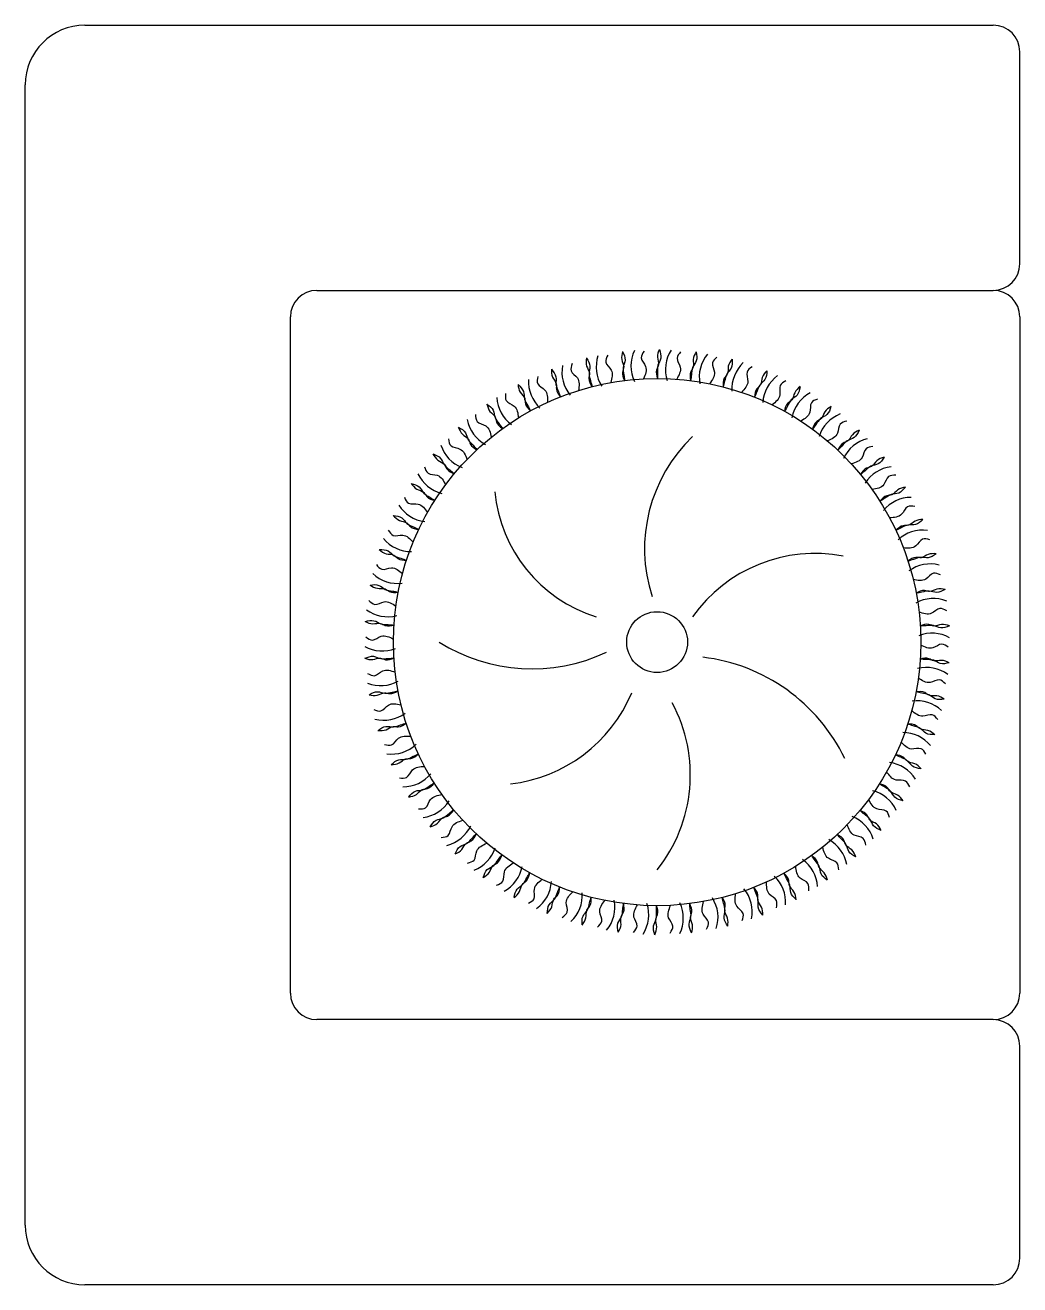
# Model space of a CAD drawing. Header units: millimetres. Extents: x -30782 to 40110, y 35885 to 73818.
# Drawn here: x -15268 to -14518, y 55370 to 56320 of the extents above; entities that cross this region are included whole.
import ezdxf

# ---------------------------------------------------------------- set-up
doc = ezdxf.new("R2010")
doc.units = ezdxf.units.MM

# ---------------------------------------------------------------- blocks, each defined once
blk = doc.blocks.new('A$C53D8033F')
for p, q in [((45, 1033.91, -685.71), (730, 1033.91, -685.71)), ((750, 853.91, -685.71), (750, 1013.91, -685.71)), ((0, 128.91, -685.71), (0, 988.91, -685.71)), ((220, 833.91, -685.71), (730, 833.91, -685.71)), ((200, 303.91, -685.71), (200, 813.91, -685.71)), ((750, 813.91, -685.71), (750, 303.91, -685.71)), ((730, 283.91, -685.71), (220, 283.91, -685.71)), ((750, 103.91, -685.71), (750, 263.91, -685.71)), ((730, 83.91, -685.71), (45, 83.91, -685.71))]:
    blk.add_line(p, q)
for radius in [198.8, 22.94]:
    blk.add_circle((476.5, 568.65, -685.71), radius)
for centre, radius, start, end in [((45, 988.91, -685.71), 45, 90, 180), ((730, 1013.91, -685.71), 20, 0, 90), ((730, 853.91, -685.71), 20, 270, 0), ((220, 813.91, -685.71), 20, 90, 180), ((730, 813.91, -685.71), 20, 0, 90), ((483.84, 776.9, -685.71), 27.11, 154.63169, 205.36831), ((509.89, 774.34, -685.71), 27.11, 147.43169, 198.16831), ((457.68, 776.18, -685.71), 27.11, 161.83169, 212.56831), ((535.4, 768.54, -685.71), 27.11, 140.23169, 190.96831), ((559.99, 759.58, -685.71), 27.11, 133.03169, 183.76831), ((431.82, 772.19, -685.71), 27.11, 169.03169, 219.76831), ((583.26, 747.61, -685.71), 27.11, 125.83169, 176.56831), ((406.66, 764.98, -685.71), 27.11, 176.23169, 226.96831), ((382.61, 754.68, -685.71), 27.11, 183.43169, 234.16831), ((604.85, 732.82, -685.71), 27.11, 118.63169, 169.36831), ((360.03, 741.45, -685.71), 27.11, 190.63169, 241.36831), ((624.41, 715.44, -685.71), 27.11, 111.43169, 162.16831), ((584.09, 638.94, -685.71), 117.06, 133.6679, 197.87122), ((641.64, 695.74, -685.71), 27.11, 104.23169, 154.96831), ((339.29, 725.49, -685.71), 27.11, 197.83169, 248.56831), ((320.72, 707.05, -685.71), 27.11, 205.03169, 255.76831), ((656.27, 674.04, -685.71), 27.11, 97.03169, 147.76831), ((463.05, 692.18, -685.71), 109.36, 185.29092, 252.74967), ((668.06, 650.68, -685.71), 27.11, 89.83169, 140.56831), ((304.6, 686.44, -685.71), 27.11, 212.23169, 262.96831), ((291.19, 663.96, -685.71), 27.11, 219.43169, 270.16831), ((676.83, 626.02, -685.71), 27.11, 82.63169, 133.36831), ((595.83, 521.95, -685.71), 113.57, 79.35144, 144.59886), ((682.44, 600.46, -685.71), 27.11, 75.43169, 126.16831), ((280.71, 639.99, -685.71), 27.11, 226.63169, 277.36831), ((684.81, 574.4, -685.71), 27.11, 68.23169, 118.96831), ((273.31, 614.88, -685.71), 27.11, 233.83169, 284.56831), ((683.88, 548.25, -685.71), 27.11, 61.03169, 111.76831), ((269.12, 589.05, -685.71), 27.11, 241.03169, 291.76831), ((382.2, 680.55, -685.71), 132.04, 237.9414, 295.13068), ((495.06, 421.78, -685.71), 136.34, 25.66288, 83.32625), ((679.69, 522.41, -685.71), 27.11, 53.83169, 104.56831), ((268.2, 562.9, -685.71), 27.11, 248.23169, 298.96831), ((352.88, 574.32, -685.71), 113.34, 276.58188, 337.23451), ((386.47, 468.54, -685.71), 115.1, 321.45659, 28.14162), ((672.29, 497.31, -685.71), 27.11, 46.63169, 97.36831), ((270.56, 536.84, -685.71), 27.11, 255.43169, 306.16831), ((661.81, 473.34, -685.71), 27.11, 39.43169, 90.16831), ((276.17, 511.28, -685.71), 27.11, 262.63169, 313.36831), ((648.4, 450.86, -685.71), 27.11, 32.23169, 82.96831), ((284.94, 486.62, -685.71), 27.11, 269.83169, 320.56831), ((632.28, 430.25, -685.71), 27.11, 25.03169, 75.76831), ((296.73, 463.26, -685.71), 27.11, 277.03169, 327.76831), ((613.71, 411.81, -685.71), 27.11, 17.83169, 68.56831), ((311.36, 441.56, -685.71), 27.11, 284.23169, 334.96831), ((592.97, 395.85, -685.71), 27.11, 10.63169, 61.36831), ((328.59, 421.86, -685.71), 27.11, 291.43169, 342.16831), ((348.15, 404.48, -685.71), 27.11, 298.63169, 349.36831), ((570.39, 382.62, -685.71), 27.11, 3.43169, 54.16831), ((546.34, 372.32, -685.71), 27.11, 356.23169, 46.96831), ((369.74, 389.69, -685.71), 27.11, 305.83169, 356.56831), ((521.18, 365.11, -685.71), 27.11, 349.03169, 39.76831), ((393.01, 377.72, -685.71), 27.11, 313.03169, 3.76831), ((417.6, 368.76, -685.71), 27.11, 320.23169, 10.96831), ((443.12, 362.96, -685.71), 27.11, 327.43169, 18.16831), ((469.16, 360.4, -685.71), 27.11, 334.63169, 25.36831), ((495.32, 361.12, -685.71), 27.11, 341.83169, 32.56831), ((220, 303.91, -685.71), 20, 180, 270), ((730, 303.91, -685.71), 20, 270, 0), ((730, 263.91, -685.71), 20, 0, 90), ((45, 128.91, -685.71), 45, 180, 270), ((730, 103.91, -685.71), 20, 270, 0)]:
    blk.add_arc(centre, radius, start, end)
for points in [[(478.19, 789.44, -685.71), (476.8, 783.45, -685.71), (477.49, 777.69, -685.71), (476.11, 774.01, -685.71), (476.8, 767.45, -685.71)], [(478.19, 789.36, -685.71), (479.21, 782.73, -685.71), (477.15, 777.42, -685.71), (476.91, 771.88, -685.71), (476.85, 767.45, -685.71)], [(423.22, 782.92, -685.71), (423.37, 776.78, -685.71), (425.48, 771.37, -685.71), (425.05, 767.46, -685.71), (427.35, 761.28, -685.71)], [(423.25, 782.84, -685.71), (425.89, 776.68, -685.71), (425.21, 771.02, -685.71), (426.36, 765.59, -685.71), (427.4, 761.29, -685.71)], [(439.24, 785.09, -685.71), (437.81, 779.81, -685.71), (441.82, 773.81, -685.71), (441.51, 764.34, -685.71)], [(450.5, 787.91, -685.71), (449.88, 781.8, -685.71), (451.29, 776.17, -685.71), (450.38, 772.34, -685.71), (451.88, 765.92, -685.71)], [(450.52, 787.83, -685.71), (452.36, 781.38, -685.71), (450.98, 775.85, -685.71), (451.44, 770.32, -685.71), (451.93, 765.92, -685.71)], [(466.66, 788.06, -685.71), (464.58, 782.99, -685.71), (467.81, 776.54, -685.71), (466.32, 767.19, -685.71)], [(494.23, 787.56, -685.71), (491.54, 782.79, -685.71), (493.93, 775.99, -685.71), (491.28, 766.9, -685.71)], [(505.84, 787.49, -685.71), (503.72, 781.72, -685.71), (503.69, 775.92, -685.71), (501.85, 772.44, -685.71), (501.72, 765.84, -685.71)], [(505.84, 787.4, -685.71), (506.02, 780.7, -685.71), (503.31, 775.69, -685.71), (502.38, 770.22, -685.71), (501.77, 765.84, -685.71)], [(521.53, 783.61, -685.71), (518.26, 779.22, -685.71), (519.78, 772.17, -685.71), (516.01, 763.48, -685.71)], [(533.04, 782.08, -685.71), (530.21, 776.63, -685.71), (529.45, 770.88, -685.71), (527.19, 767.65, -685.71), (526.23, 761.13, -685.71)], [(533.03, 782, -685.71), (532.37, 775.33, -685.71), (529.05, 770.7, -685.71), (527.44, 765.39, -685.71), (526.28, 761.11, -685.71)], [(396.79, 774.56, -685.71), (397.71, 768.48, -685.71), (400.47, 763.38, -685.71), (400.54, 759.44, -685.71), (403.6, 753.6, -685.71)], [(396.83, 774.48, -685.71), (400.22, 768.69, -685.71), (400.25, 762.99, -685.71), (402.07, 757.76, -685.71), (403.65, 753.62, -685.71)], [(412.4, 778.72, -685.71), (411.65, 773.29, -685.71), (416.38, 767.85, -685.71), (417.26, 758.42, -685.71)], [(548.12, 776.27, -685.71), (544.32, 772.33, -685.71), (544.95, 765.14, -685.71), (540.12, 756.99, -685.71)], [(559.35, 773.32, -685.71), (555.85, 768.26, -685.71), (554.38, 762.65, -685.71), (551.74, 759.73, -685.71), (549.96, 753.38, -685.71)], [(559.32, 773.24, -685.71), (557.83, 766.7, -685.71), (553.95, 762.52, -685.71), (551.7, 757.45, -685.71), (550.01, 753.36, -685.71)], [(371.61, 762.94, -685.71), (373.28, 757.03, -685.71), (376.66, 752.32, -685.71), (377.23, 748.42, -685.71), (380.99, 743, -685.71)], [(371.66, 762.87, -685.71), (375.74, 757.55, -685.71), (376.49, 751.91, -685.71), (378.96, 746.94, -685.71), (381.04, 743.03, -685.71)], [(386.58, 769.03, -685.71), (386.51, 763.55, -685.71), (391.89, 758.74, -685.71), (393.94, 749.49, -685.71)], [(573.58, 765.66, -685.71), (569.32, 762.22, -685.71), (569.04, 755.01, -685.71), (563.22, 747.54, -685.71)], [(584.34, 761.32, -685.71), (580.25, 756.74, -685.71), (578.08, 751.36, -685.71), (575.09, 748.8, -685.71), (572.54, 742.71, -685.71)], [(584.31, 761.24, -685.71), (582.01, 754.94, -685.71), (577.64, 751.28, -685.71), (574.77, 746.54, -685.71), (572.58, 742.69, -685.71)], [(362.17, 756.18, -685.71), (362.8, 750.74, -685.71), (368.73, 746.64, -685.71), (371.93, 737.72, -685.71)], [(597.5, 751.94, -685.71), (592.84, 749.06, -685.71), (591.67, 741.95, -685.71), (584.96, 735.26, -685.71)], [(348.09, 748.26, -685.71), (350.49, 742.61, -685.71), (354.43, 738.35, -685.71), (355.48, 734.56, -685.71), (359.89, 729.66, -685.71)], [(348.14, 748.2, -685.71), (352.86, 743.44, -685.71), (354.31, 737.93, -685.71), (357.38, 733.3, -685.71), (359.94, 729.69, -685.71)], [(607.64, 746.28, -685.71), (603, 742.25, -685.71), (600.18, 737.19, -685.71), (596.89, 735.02, -685.71), (593.6, 729.3, -685.71)], [(607.6, 746.21, -685.71), (604.53, 740.25, -685.71), (599.73, 737.17, -685.71), (596.29, 732.82, -685.71), (593.64, 729.27, -685.71)], [(339.57, 740.37, -685.71), (340.87, 735.05, -685.71), (347.27, 731.73, -685.71), (351.56, 723.28, -685.71)], [(619.52, 735.33, -685.71), (614.54, 733.06, -685.71), (612.48, 726.15, -685.71), (604.98, 720.35, -685.71)], [(326.59, 730.75, -685.71), (329.68, 725.44, -685.71), (334.12, 721.72, -685.71), (335.64, 718.08, -685.71), (340.63, 713.77, -685.71)], [(326.65, 730.7, -685.71), (331.93, 726.56, -685.71), (334.06, 721.28, -685.71), (337.68, 717.08, -685.71), (340.67, 713.81, -685.71)], [(628.87, 728.45, -685.71), (623.76, 725.03, -685.71), (620.33, 720.36, -685.71), (616.79, 718.62, -685.71), (612.81, 713.36, -685.71)], [(628.82, 728.38, -685.71), (625.02, 722.85, -685.71), (619.88, 720.39, -685.71), (615.92, 716.51, -685.71), (612.84, 713.33, -685.71)], [(319.13, 721.85, -685.71), (321.09, 716.74, -685.71), (327.85, 714.25, -685.71), (333.17, 706.4, -685.71)], [(639.28, 716.09, -685.71), (634.06, 714.46, -685.71), (631.14, 707.86, -685.71), (622.98, 703.05, -685.71)], [(307.45, 710.69, -685.71), (311.18, 705.8, -685.71), (316.06, 702.67, -685.71), (318.02, 699.25, -685.71), (323.52, 695.6, -685.71)], [(307.52, 710.64, -685.71), (313.28, 707.2, -685.71), (316.06, 702.22, -685.71), (320.18, 698.51, -685.71), (323.55, 695.64, -685.71)], [(647.7, 708.09, -685.71), (642.2, 705.34, -685.71), (638.21, 701.13, -685.71), (634.48, 699.85, -685.71), (629.87, 695.14, -685.71)], [(647.64, 708.03, -685.71), (643.18, 703.02, -685.71), (637.77, 701.22, -685.71), (633.35, 697.87, -685.71), (629.9, 695.1, -685.71)], [(301.17, 700.92, -685.71), (303.75, 696.09, -685.71), (310.78, 694.47, -685.71), (317.03, 687.35, -685.71)], [(656.48, 694.53, -685.71), (651.09, 693.56, -685.71), (647.37, 687.38, -685.71), (638.67, 683.63, -685.71)], [(290.98, 688.38, -685.71), (295.3, 684, -685.71), (300.53, 681.5, -685.71), (302.9, 678.36, -685.71), (308.81, 675.43, -685.71)], [(291.06, 688.34, -685.71), (297.2, 685.65, -685.71), (300.58, 681.06, -685.71), (305.13, 677.89, -685.71), (308.84, 675.47, -685.71)], [(663.82, 685.53, -685.71), (658.03, 683.49, -685.71), (653.54, 679.82, -685.71), (649.68, 679.02, -685.71), (644.51, 674.92, -685.71)], [(663.76, 685.48, -685.71), (658.71, 681.07, -685.71), (653.12, 679.97, -685.71), (648.31, 677.2, -685.71), (644.54, 674.87, -685.71)], [(285.97, 677.9, -685.71), (289.14, 673.44, -685.71), (296.31, 672.71, -685.71), (303.41, 666.43, -685.71)], [(670.84, 670.98, -685.71), (665.37, 670.7, -685.71), (660.91, 665.03, -685.71), (651.81, 662.4, -685.71)], [(277.44, 664.18, -685.71), (282.27, 660.38, -685.71), (287.77, 658.56, -685.71), (290.52, 655.73, -685.71), (296.75, 653.57, -685.71)], [(277.52, 664.15, -685.71), (283.95, 662.25, -685.71), (287.88, 658.12, -685.71), (292.79, 655.55, -685.71), (296.77, 653.61, -685.71)], [(677, 661.13, -685.71), (670.99, 659.84, -685.71), (666.07, 656.76, -685.71), (662.15, 656.44, -685.71), (656.51, 653.02, -685.71)], [(676.92, 661.09, -685.71), (671.36, 657.35, -685.71), (665.67, 656.95, -685.71), (660.56, 654.81, -685.71), (656.53, 652.98, -685.71)], [(273.78, 653.16, -685.71), (277.48, 649.13, -685.71), (284.69, 649.3, -685.71), (292.52, 643.97, -685.71)], [(682.13, 645.81, -685.71), (676.67, 646.22, -685.71), (671.53, 641.16, -685.71), (662.17, 639.69, -685.71)], [(267.04, 638.48, -685.71), (272.3, 635.31, -685.71), (277.99, 634.19, -685.71), (281.07, 631.74, -685.71), (287.53, 630.37, -685.71)], [(267.12, 638.46, -685.71), (273.74, 637.38, -685.71), (278.15, 633.78, -685.71), (283.35, 631.84, -685.71), (287.54, 630.42, -685.71)], [(264.79, 627.09, -685.71), (268.97, 623.55, -685.71), (276.1, 624.63, -685.71), (284.53, 620.31, -685.71)], [(687.01, 635.28, -685.71), (680.88, 634.74, -685.71), (675.62, 632.3, -685.71), (671.69, 632.48, -685.71), (665.66, 629.79, -685.71)], [(686.93, 635.24, -685.71), (680.94, 632.22, -685.71), (675.25, 632.55, -685.71), (669.91, 631.06, -685.71), (665.68, 629.75, -685.71)], [(690.18, 619.43, -685.71), (684.81, 620.52, -685.71), (679.08, 616.14, -685.71), (669.61, 615.86, -685.71)], [(259.94, 611.68, -685.71), (265.56, 609.2, -685.71), (271.35, 608.8, -685.71), (274.71, 606.75, -685.71), (281.28, 606.2, -685.71)], [(260.02, 611.67, -685.71), (266.72, 611.43, -685.71), (271.55, 608.4, -685.71), (276.95, 607.13, -685.71), (281.29, 606.25, -685.71)], [(693.7, 608.37, -685.71), (687.55, 608.6, -685.71), (682.03, 606.84, -685.71), (678.15, 607.51, -685.71), (671.83, 605.6, -685.71)], [(693.61, 608.35, -685.71), (687.29, 606.1, -685.71), (681.69, 607.13, -685.71), (676.2, 606.33, -685.71), (671.84, 605.56, -685.71)], [(259.13, 600.09, -685.71), (263.72, 597.11, -685.71), (270.66, 599.07, -685.71), (279.57, 595.85, -685.71)], [(694.86, 592.25, -685.71), (689.67, 594, -685.71), (683.44, 590.38, -685.71), (674.01, 591.28, -685.71)], [(256.25, 584.2, -685.71), (262.14, 582.44, -685.71), (267.93, 582.77, -685.71), (271.52, 581.16, -685.71), (278.11, 581.43, -685.71)], [(256.34, 584.2, -685.71), (263.02, 584.8, -685.71), (268.19, 582.4, -685.71), (273.7, 581.82, -685.71), (278.12, 581.48, -685.71)], [(696.96, 580.83, -685.71), (690.9, 581.84, -685.71), (685.19, 580.78, -685.71), (681.43, 581.93, -685.71), (674.92, 580.83, -685.71)], [(696.88, 580.82, -685.71), (690.33, 579.38, -685.71), (684.9, 581.11, -685.71), (679.35, 581, -685.71), (674.93, 580.78, -685.71)], [(256.91, 572.6, -685.71), (261.83, 570.21, -685.71), (268.47, 573.03, -685.71), (277.72, 570.95, -685.71)], [(696.09, 564.7, -685.71), (691.17, 567.09, -685.71), (684.53, 564.27, -685.71), (675.28, 566.35, -685.71)], [(256.04, 556.47, -685.71), (262.1, 555.46, -685.71), (267.81, 556.52, -685.71), (271.57, 555.37, -685.71), (278.08, 556.47, -685.71)], [(256.12, 556.48, -685.71), (262.68, 557.91, -685.71), (268.11, 556.19, -685.71), (273.65, 556.3, -685.71), (278.07, 556.52, -685.71)], [(696.67, 553.1, -685.71), (689.99, 552.5, -685.71), (684.82, 554.9, -685.71), (679.3, 555.48, -685.71), (674.88, 555.82, -685.71)], [(696.75, 553.1, -685.71), (690.86, 554.86, -685.71), (685.07, 554.53, -685.71), (681.48, 556.14, -685.71), (674.89, 555.87, -685.71)], [(258.14, 545.05, -685.71), (263.33, 543.3, -685.71), (269.56, 546.92, -685.71), (279, 546.02, -685.71)], [(693.87, 537.21, -685.71), (689.28, 540.19, -685.71), (682.34, 538.23, -685.71), (673.43, 541.45, -685.71)], [(259.31, 528.93, -685.71), (265.45, 528.7, -685.71), (270.97, 530.45, -685.71), (274.85, 529.79, -685.71), (281.17, 531.7, -685.71)], [(259.39, 528.95, -685.71), (265.71, 531.2, -685.71), (271.31, 530.17, -685.71), (276.8, 530.97, -685.71), (281.16, 531.74, -685.71)], [(262.82, 517.87, -685.71), (268.19, 516.78, -685.71), (273.92, 521.16, -685.71), (283.39, 521.44, -685.71)], [(692.98, 525.63, -685.71), (686.28, 525.87, -685.71), (681.45, 528.9, -685.71), (676.05, 530.16, -685.71), (671.71, 531.05, -685.71)], [(693.06, 525.62, -685.71), (687.44, 528.1, -685.71), (681.66, 528.5, -685.71), (678.3, 530.55, -685.71), (671.72, 531.1, -685.71)], [(688.21, 510.21, -685.71), (684.03, 513.75, -685.71), (676.9, 512.67, -685.71), (668.47, 516.99, -685.71)], [(266, 502.02, -685.71), (272.12, 502.56, -685.71), (277.38, 505, -685.71), (281.31, 504.82, -685.71), (287.34, 507.51, -685.71)], [(266.07, 502.06, -685.71), (272.06, 505.08, -685.71), (277.75, 504.75, -685.71), (283.09, 506.24, -685.71), (287.32, 507.55, -685.71)], [(685.88, 498.84, -685.71), (679.26, 499.92, -685.71), (674.85, 503.52, -685.71), (669.65, 505.46, -685.71), (665.46, 506.88, -685.71)], [(685.96, 498.82, -685.71), (680.7, 501.99, -685.71), (675.01, 503.11, -685.71), (671.93, 505.56, -685.71), (665.47, 506.93, -685.71)], [(270.87, 491.49, -685.71), (276.33, 491.08, -685.71), (281.47, 496.14, -685.71), (290.83, 497.61, -685.71)], [(679.22, 484.14, -685.71), (675.52, 488.17, -685.71), (668.31, 488, -685.71), (660.48, 493.33, -685.71)], [(276.01, 476.17, -685.71), (282.01, 477.46, -685.71), (286.93, 480.54, -685.71), (290.85, 480.86, -685.71), (296.5, 484.28, -685.71)], [(276.08, 476.21, -685.71), (281.64, 479.95, -685.71), (287.33, 480.35, -685.71), (292.44, 482.49, -685.71), (296.47, 484.32, -685.71)], [(675.48, 473.15, -685.71), (669.05, 475.05, -685.71), (665.12, 479.18, -685.71), (660.21, 481.75, -685.71), (656.23, 483.69, -685.71)], [(675.56, 473.12, -685.71), (670.73, 476.92, -685.71), (665.23, 478.74, -685.71), (662.48, 481.57, -685.71), (656.25, 483.73, -685.71)], [(282.17, 466.32, -685.71), (287.63, 466.6, -685.71), (292.09, 472.27, -685.71), (301.2, 474.9, -685.71)], [(667.03, 459.4, -685.71), (663.86, 463.86, -685.71), (656.69, 464.59, -685.71), (649.59, 470.87, -685.71)], [(289.18, 451.77, -685.71), (294.98, 453.81, -685.71), (299.47, 457.48, -685.71), (303.32, 458.28, -685.71), (308.49, 462.38, -685.71)], [(289.25, 451.82, -685.71), (294.3, 456.23, -685.71), (299.89, 457.33, -685.71), (304.69, 460.1, -685.71), (308.46, 462.43, -685.71)], [(661.94, 448.96, -685.71), (655.8, 451.65, -685.71), (652.42, 456.24, -685.71), (647.87, 459.41, -685.71), (644.16, 461.83, -685.71)], [(662.02, 448.92, -685.71), (657.7, 453.3, -685.71), (652.47, 455.8, -685.71), (650.1, 458.94, -685.71), (644.19, 461.87, -685.71)], [(296.52, 442.77, -685.71), (301.91, 443.74, -685.71), (305.63, 449.92, -685.71), (314.33, 453.67, -685.71)], [(651.83, 436.38, -685.71), (649.25, 441.21, -685.71), (642.23, 442.83, -685.71), (635.97, 449.95, -685.71)], [(305.3, 429.21, -685.71), (310.8, 431.96, -685.71), (314.8, 436.17, -685.71), (318.52, 437.45, -685.71), (323.13, 442.16, -685.71)], [(305.37, 429.27, -685.71), (309.82, 434.28, -685.71), (315.23, 436.08, -685.71), (319.65, 439.43, -685.71), (323.1, 442.2, -685.71)], [(645.48, 426.66, -685.71), (639.72, 430.1, -685.71), (636.95, 435.08, -685.71), (632.83, 438.79, -685.71), (629.45, 441.66, -685.71)], [(645.55, 426.61, -685.71), (641.82, 431.5, -685.71), (636.94, 434.63, -685.71), (634.98, 438.05, -685.71), (629.48, 441.7, -685.71)], [(313.72, 421.21, -685.71), (318.95, 422.84, -685.71), (321.86, 429.44, -685.71), (330.02, 434.25, -685.71)], [(633.87, 415.45, -685.71), (631.92, 420.56, -685.71), (625.15, 423.05, -685.71), (619.83, 430.9, -685.71)], [(324.13, 408.85, -685.71), (329.24, 412.27, -685.71), (332.68, 416.94, -685.71), (336.21, 418.68, -685.71), (340.19, 423.94, -685.71)], [(324.18, 408.92, -685.71), (327.98, 414.45, -685.71), (333.12, 416.91, -685.71), (337.08, 420.79, -685.71), (340.16, 423.97, -685.71)], [(626.35, 406.6, -685.71), (621.07, 410.74, -685.71), (618.94, 416.02, -685.71), (615.32, 420.22, -685.71), (612.33, 423.49, -685.71)], [(626.41, 406.55, -685.71), (623.32, 411.86, -685.71), (618.88, 415.58, -685.71), (617.36, 419.22, -685.71), (612.37, 423.53, -685.71)], [(333.48, 401.97, -685.71), (338.46, 404.24, -685.71), (340.52, 411.15, -685.71), (348.02, 416.95, -685.71)], [(613.43, 396.93, -685.71), (612.13, 402.25, -685.71), (605.73, 405.57, -685.71), (601.44, 414.02, -685.71)], [(345.36, 391.02, -685.71), (350, 395.05, -685.71), (352.82, 400.11, -685.71), (356.11, 402.28, -685.71), (359.41, 408, -685.71)], [(345.41, 391.09, -685.71), (348.47, 397.05, -685.71), (353.27, 400.13, -685.71), (356.71, 404.48, -685.71), (359.37, 408.03, -685.71)], [(355.5, 385.36, -685.71), (360.16, 388.24, -685.71), (361.34, 395.35, -685.71), (368.04, 402.04, -685.71)], [(590.83, 381.12, -685.71), (590.21, 386.56, -685.71), (584.27, 390.66, -685.71), (581.07, 399.58, -685.71)], [(604.86, 389.1, -685.71), (600.14, 393.86, -685.71), (598.69, 399.37, -685.71), (595.62, 404, -685.71), (593.07, 407.61, -685.71)], [(604.91, 389.04, -685.71), (602.51, 394.69, -685.71), (598.57, 398.95, -685.71), (597.52, 402.74, -685.71), (593.11, 407.64, -685.71)], [(368.66, 375.98, -685.71), (372.75, 380.56, -685.71), (374.92, 385.94, -685.71), (377.91, 388.5, -685.71), (380.46, 394.59, -685.71)], [(368.69, 376.06, -685.71), (370.99, 382.36, -685.71), (375.36, 386.02, -685.71), (378.24, 390.76, -685.71), (380.42, 394.61, -685.71)], [(379.43, 371.64, -685.71), (383.69, 375.08, -685.71), (383.96, 382.28, -685.71), (389.78, 389.76, -685.71)], [(581.35, 374.43, -685.71), (577.26, 379.75, -685.71), (576.51, 385.39, -685.71), (574.04, 390.36, -685.71), (571.96, 394.27, -685.71)], [(581.39, 374.36, -685.71), (579.72, 380.27, -685.71), (576.34, 384.98, -685.71), (575.78, 388.88, -685.71), (572.01, 394.3, -685.71)], [(393.66, 363.98, -685.71), (397.15, 369.04, -685.71), (398.62, 374.65, -685.71), (401.27, 377.57, -685.71), (403.04, 383.92, -685.71)], [(393.68, 364.06, -685.71), (395.17, 370.6, -685.71), (399.05, 374.78, -685.71), (401.31, 379.85, -685.71), (402.99, 383.94, -685.71)], [(404.88, 361.03, -685.71), (408.68, 364.97, -685.71), (408.05, 372.16, -685.71), (412.88, 380.31, -685.71)], [(556.18, 362.82, -685.71), (552.79, 368.61, -685.71), (552.75, 374.31, -685.71), (550.93, 379.54, -685.71), (549.36, 383.68, -685.71)], [(556.21, 362.74, -685.71), (555.29, 368.82, -685.71), (552.53, 373.92, -685.71), (552.46, 377.86, -685.71), (549.4, 383.7, -685.71)], [(566.42, 368.27, -685.71), (566.49, 373.75, -685.71), (561.11, 378.56, -685.71), (559.06, 387.8, -685.71)], [(419.98, 355.3, -685.71), (420.63, 361.97, -685.71), (423.96, 366.6, -685.71), (425.56, 371.91, -685.71), (426.72, 376.19, -685.71)], [(419.96, 355.22, -685.71), (422.79, 360.67, -685.71), (423.55, 366.42, -685.71), (425.81, 369.65, -685.71), (426.77, 376.17, -685.71)], [(431.47, 353.69, -685.71), (434.74, 358.08, -685.71), (433.22, 365.13, -685.71), (436.99, 373.82, -685.71)], [(447.16, 349.9, -685.71), (446.98, 356.6, -685.71), (449.69, 361.61, -685.71), (450.62, 367.08, -685.71), (451.24, 371.46, -685.71)], [(447.16, 349.81, -685.71), (449.28, 355.58, -685.71), (449.31, 361.38, -685.71), (451.15, 364.86, -685.71), (451.29, 371.46, -685.71)], [(502.49, 349.47, -685.71), (500.64, 355.92, -685.71), (502.02, 361.45, -685.71), (501.56, 366.98, -685.71), (501.07, 371.38, -685.71)], [(502.5, 349.39, -685.71), (503.12, 355.5, -685.71), (501.72, 361.13, -685.71), (502.63, 364.96, -685.71), (501.12, 371.38, -685.71)], [(513.77, 352.21, -685.71), (515.19, 357.49, -685.71), (511.18, 363.49, -685.71), (511.49, 372.96, -685.71)], [(529.75, 354.46, -685.71), (527.11, 360.62, -685.71), (527.79, 366.28, -685.71), (526.64, 371.71, -685.71), (525.6, 376.01, -685.71)], [(529.78, 354.38, -685.71), (529.63, 360.52, -685.71), (527.53, 365.93, -685.71), (527.95, 369.84, -685.71), (525.65, 376.02, -685.71)], [(540.6, 358.58, -685.71), (541.35, 364.01, -685.71), (536.62, 369.45, -685.71), (535.74, 378.88, -685.71)], [(458.77, 349.74, -685.71), (461.46, 354.5, -685.71), (459.07, 361.31, -685.71), (461.72, 370.4, -685.71)], [(474.81, 347.94, -685.71), (473.79, 354.57, -685.71), (475.85, 359.88, -685.71), (476.09, 365.42, -685.71), (476.15, 369.85, -685.71)], [(474.82, 347.86, -685.71), (476.2, 353.85, -685.71), (475.51, 359.61, -685.71), (476.89, 363.29, -685.71), (476.2, 369.85, -685.71)], [(486.34, 349.24, -685.71), (488.42, 354.31, -685.71), (485.19, 360.76, -685.71), (486.69, 370.11, -685.71)]]:
    blk.add_spline(points, degree=3)

msp = doc.modelspace()

# ---------------------------------------------------------------- block references
msp.add_blockref('A$C53D8033F', (-15267.73, 55286.1))

doc.saveas('drawing.dxf')
